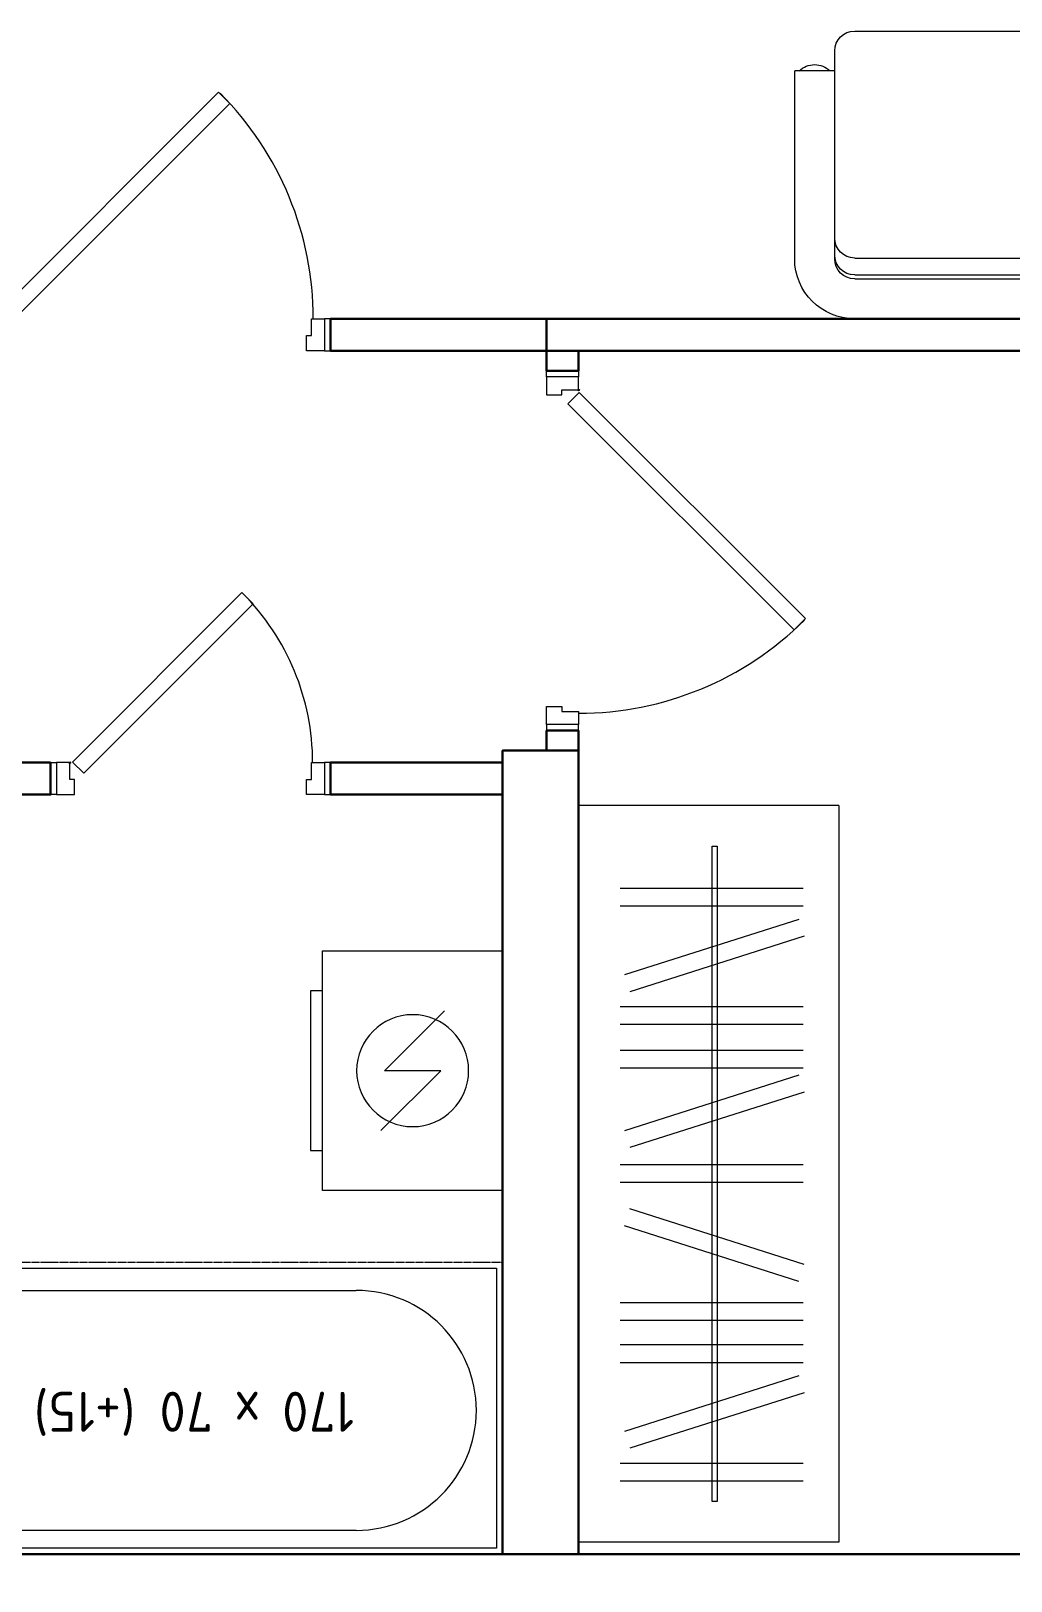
# Model space of a CAD drawing. Header units: millimetres. Extents: x 0 to 145404, y 0 to 194550.
# Drawn here: x 41897 to 44346, y 90679 to 94556 of the extents above; entities that cross this region are included whole.
import ezdxf
from ezdxf.enums import TextEntityAlignment as Align

# ---------------------------------------------------------------- set-up
doc = ezdxf.new("R2010")
doc.units = ezdxf.units.MM
doc.linetypes.add('ГОСТ 2.303 5', pattern=[24, 20, -1.5, 1, -1.5])
for name, color, linetype, lineweight in [('АР - Двери', 126, 'Continuous', 9), ('АР - Монолит', 56, 'Continuous', 30), ('АР - панель 400', 151, 'Continuous', 30), ('АР - Перегородки 190', 54, 'Continuous', 30), ('АР - Перегородки 80', 32, 'Continuous', 30), ('АР - Сантехника', 150, 'Continuous', 9)]:
    doc.layers.add(name, color=color, linetype=linetype, lineweight=lineweight)
doc.layers.add('АР - мебель', color=7, linetype='Continuous', lineweight=9, true_color=0x787878)
doc.styles.add('GOST-2.304_Type-B', font='GOST Common.ttf')

# ---------------------------------------------------------------- blocks, each defined once
blk = doc.blocks.new('*U206')
at = {"ltscale": 100}
for p, q in [((15, 37.5), (15, -42.5)), ((46, 37.5), (15, 37.5)), ((48, -4.5), (48, 35.5)), ((852, -4.5), (852, 37.5)), ((852, 37.5), (885, 37.5)), ((885, 37.5), (885, -42.5)), ((60, -4.5), (48, -4.5)), ((60, -42.5), (60, -4.5)), ((840, -42.5), (840, -4.5)), ((840, -4.5), (852, -4.5)), ((15, -42.5), (60, -42.5)), ((885, -42.5), (840, -42.5))]:
    blk.add_line(p, q, dxfattribs=at)
for points in [[(54.4, 38.9), (82.7, 10.6), (648, 575.9), (619.7, 604.2)], [(15, -42.5), (0, -42.5), (0, 37.5), (15, 37.5)], [(885, -42.5), (900, -42.5), (900, 37.5), (885, 37.5)]]:
    blk.add_lwpolyline(points, close=True, dxfattribs=at)
blk.add_circle((48, 37.5), 2, dxfattribs=at)
blk.add_arc((56.7, 37.5), 800, 0, 44.865, dxfattribs=at)
blk = doc.blocks.new('ММ96 720х1850')
for p, q in [((-775, 0), (775, 0)), ((-775, -100), (775, -100)), ((-775, -109.7), (775, -109.7)), ((-925, -150), (-925, -620)), ((-825, -150), (-825, -670)), ((-775, -152), (-325, -152)), ((-225, -152), (225, -152)), ((325, -152), (775, -152)), ((825, -150), (825, -670)), ((925, -150), (925, -620)), ((-275, -202), (-275, -670)), ((275, -202), (275, -670)), ((-825, -620), (-925, -620)), ((825, -620), (925, -620)), ((-775, -720), (-325, -720)), ((-225, -720), (225, -720)), ((325, -720), (775, -720))]:
    blk.add_line(p, q)
for centre, radius, start, end in [((-775, -150), 150, 90, 180), ((775, -150), 150, 0, 90), ((-775, -150), 50, 90, 180), ((-775, -159.7), 50, 90, 180), ((775, -150), 50, 0, 90), ((775, -159.7), 50, 0, 90), ((-775, -202), 50, 90, 180), ((-325, -202), 50, 0, 90), ((-225, -202), 50, 90, 180), ((225, -202), 50, 0, 90), ((325, -202), 50, 90, 180), ((775, -202), 50, 0, 90), ((-875.2, -582), 54, 224.7072, 315.2928), ((875.2, -582), 54, 224.7072, 315.2928), ((-775, -670), 50, 180, 270), ((-325, -670), 50, 270, 0), ((-225, -670), 50, 180, 270), ((225, -670), 50, 270, 0), ((325, -670), 50, 180, 270), ((775, -670), 50, 270, 0)]:
    blk.add_arc(centre, radius, start, end)
blk = doc.blocks.new('Ш02 650х1840')
for p, q in [((-1842.5, 650), (-1842.5, 0)), ((0, 650), (-1842.5, 650)), ((0, 650), (0, 0)), ((-1690.1, 560.9), (-1690.1, 104)), ((-1645.8, 560.9), (-1645.8, 104)), ((-1469, 563.6), (-1607.9, 128.3)), ((-1426.8, 550.1), (-1565.7, 114.9)), ((-1393.7, 560.9), (-1393.7, 104)), ((-1349.4, 560.9), (-1349.4, 104)), ((-1288.1, 560.9), (-1288.1, 104)), ((-1243.8, 560.9), (-1243.8, 104)), ((-1190.2, 550.1), (-1051.3, 114.9)), ((-1148, 563.6), (-1009.1, 128.3)), ((-943, 560.9), (-943, 104)), ((-898.7, 560.9), (-898.7, 104)), ((-716.8, 563.6), (-855.7, 128.3)), ((-674.6, 550.1), (-813.5, 114.9)), ((-657.1, 560.9), (-657.1, 104)), ((-612.8, 560.9), (-612.8, 104)), ((-548.1, 560.9), (-548.1, 104)), ((-503.8, 560.9), (-503.8, 104)), ((-327, 563.6), (-465.8, 128.3)), ((-284.8, 550.1), (-423.6, 114.9)), ((-251.6, 560.9), (-251.6, 104)), ((-207.3, 560.9), (-207.3, 104)), ((-101.5, 346.5), (-1741, 346.5)), ((-1741, 346.5), (-1741, 333.6)), ((-1741, 333.6), (-101.5, 333.6)), ((-1349.4, 346.5), (-1349.4, 333.6)), ((-1243.5, 333.6), (-1243.5, 346.5)), ((-101.5, 333.6), (-101.5, 346.5)), ((0, 0), (-1842.5, 0))]:
    blk.add_line(p, q)
blk = doc.blocks.new('Стиральная_машинка_600х450')
at = {"color": 0, "linetype": 'ByBlock', "lineweight": -2, "ltscale": 50}
for points in [[(40, -40), (40, -640), (490, -640), (490, -40)], [(520, -540), (490, -540), (490, -140), (520, -140)]]:
    blk.add_lwpolyline(points, close=True, dxfattribs=at)
blk.add_lwpolyline([(344.3, -490), (194.3, -340), (335.7, -340), (185.7, -190)], dxfattribs=at)
blk.add_circle((265, -340), 140, dxfattribs=at)
blk = doc.blocks.new('*U202')
at = {"ltscale": 100}
for p, q in [((15, 37.5), (15, -42.5)), ((46, 37.5), (15, 37.5)), ((48, -4.5), (48, 35.5)), ((652, -4.5), (652, 37.5)), ((652, 37.5), (685, 37.5)), ((685, 37.5), (685, -42.5)), ((60, -4.5), (48, -4.5)), ((60, -42.5), (60, -4.5)), ((640, -42.5), (640, -4.5)), ((640, -4.5), (652, -4.5)), ((15, -42.5), (60, -42.5)), ((685, -42.5), (640, -42.5))]:
    blk.add_line(p, q, dxfattribs=at)
for points in [[(54.4, 38.9), (82.7, 10.6), (506.5, 434.5), (478.3, 462.8)], [(15, -42.5), (0, -42.5), (0, 37.5), (15, 37.5)], [(685, -42.5), (700, -42.5), (700, 37.5), (685, 37.5)]]:
    blk.add_lwpolyline(points, close=True, dxfattribs=at)
blk.add_circle((48, 37.5), 2, dxfattribs=at)
blk.add_arc((55, 37.5), 600, 0, 44.865, dxfattribs=at)
blk = doc.blocks.new('Ванна 170х70 (+15)')
at = {"layer": 'АР - Сантехника'}
for p, q in [((15, 15), (15, 1715)), ((15, 1715), (715, 1715)), ((715, 1715), (715, 15)), ((715, 1715), (715, 1715)), ((291, 1670), (288.1, 1664.3)), ((292.9, 1671.8), (291, 1670)), ((332.3, 1672), (292.9, 1671.8)), ((295.6, 1671.2), (292.9, 1671.8)), ((298.6, 1668.4), (295.6, 1671.2)), ((301.6, 1663.5), (298.6, 1668.4)), ((333.8, 1671.7), (332.3, 1672)), ((335.6, 1669.9), (333.8, 1671.7)), ((337.5, 1667), (335.6, 1669.9)), ((343.2, 1671.8), (335.7, 1669.8)), ((380.6, 1671.8), (388, 1669.8)), ((388.1, 1669.9), (386.3, 1667)), ((389.9, 1671.7), (388.1, 1669.9)), ((391.5, 1672), (389.9, 1671.7)), ((391.5, 1672), (430.8, 1671.8)), ((425.2, 1668.4), (422.1, 1663.5)), ((428.2, 1671.2), (425.2, 1668.4)), ((430.8, 1671.8), (428.2, 1671.2)), ((432.8, 1670), (430.8, 1671.8)), ((432.8, 1670), (435.7, 1664.3)), ((287.1, 1661.1), (286.9, 1656.5)), ((286.9, 1656.5), (287.5, 1650.9)), ((288.1, 1664.3), (287.1, 1661.1)), ((287.5, 1650.9), (288.8, 1644.8)), ((289.6, 1665.8), (288.1, 1664.3)), ((288.8, 1644.8), (290.7, 1638.9)), ((291.7, 1665.3), (289.6, 1665.8)), ((290.7, 1638.9), (293, 1633.8)), ((294.1, 1663), (291.7, 1665.3)), ((293, 1633.8), (295.5, 1629.9)), ((296.6, 1659.1), (294.1, 1663)), ((295.5, 1629.9), (297.9, 1627.6)), ((298.9, 1653.9), (296.6, 1659.1)), ((300.8, 1648), (298.9, 1653.9)), ((300, 1627.1), (301.6, 1628.6)), ((302.1, 1642), (300.8, 1648)), ((304.5, 1657), (301.6, 1663.5)), ((301.6, 1628.6), (302.5, 1631.7)), ((302.7, 1636.4), (302.1, 1642)), ((302.5, 1631.7), (302.7, 1636.4)), ((306.9, 1649.7), (304.5, 1657)), ((340, 1643), (305.9, 1623.5)), ((308.5, 1642.1), (306.9, 1649.7)), ((307.9, 1625.3), (309, 1629.3)), ((309.3, 1635.1), (308.5, 1642.1)), ((309, 1629.3), (309.3, 1635.1)), ((339.2, 1663.1), (337.5, 1667)), ((340.6, 1658.7), (339.2, 1663.1)), ((340, 1643), (341.2, 1644.1)), ((341.6, 1654.2), (340.6, 1658.7)), ((341.2, 1644.1), (341.9, 1646.5)), ((342.1, 1650), (341.6, 1654.2)), ((341.9, 1646.5), (342.1, 1650)), ((349.4, 1648.6), (341.9, 1646.6)), ((353.2, 1637.8), (353.4, 1637.7)), ((353.4, 1664.4), (353.4, 1464.3)), ((370.4, 1664.4), (370.4, 1464.3)), ((370.4, 1637.7), (370.5, 1637.8)), ((374.4, 1648.6), (381.8, 1646.6)), ((382.1, 1654.2), (381.7, 1650)), ((381.7, 1650), (381.8, 1646.5)), ((381.8, 1646.5), (382.5, 1644.1)), ((383.1, 1658.7), (382.1, 1654.2)), ((382.5, 1644.1), (383.7, 1643)), ((384.5, 1663.1), (383.1, 1658.7)), ((383.7, 1643), (417.9, 1623.5)), ((386.3, 1667), (384.5, 1663.1)), ((415.3, 1642.1), (414.5, 1635.1)), ((414.5, 1635.1), (414.7, 1629.3)), ((414.7, 1629.3), (415.9, 1625.3)), ((416.9, 1649.7), (415.3, 1642.1)), ((419.3, 1657), (416.9, 1649.7)), ((422.1, 1663.5), (419.3, 1657)), ((421.7, 1642), (421.1, 1636.4)), ((421.1, 1636.4), (421.2, 1631.7)), ((421.2, 1631.7), (422.2, 1628.6)), ((423, 1648), (421.7, 1642)), ((422.2, 1628.6), (423.8, 1627.1)), ((424.9, 1653.9), (423, 1648)), ((427.2, 1659.1), (424.9, 1653.9)), ((425.9, 1627.6), (428.3, 1629.9)), ((429.6, 1663), (427.2, 1659.1)), ((428.3, 1629.9), (430.7, 1633.8)), ((432, 1665.3), (429.6, 1663)), ((430.7, 1633.8), (433, 1638.9)), ((434.1, 1665.8), (432, 1665.3)), ((433, 1638.9), (434.9, 1644.8)), ((435.7, 1664.3), (434.1, 1665.8)), ((434.9, 1644.8), (436.2, 1650.9)), ((436.6, 1661.1), (435.7, 1664.3)), ((436.2, 1650.9), (436.8, 1656.5)), ((436.8, 1656.5), (436.6, 1661.1)), ((558.2, 1602.4), (161.2, 1602.4)), ((297.9, 1627.6), (300, 1627.1)), ((303.3, 1624.1), (297.9, 1627.6)), ((303.3, 1624.1), (305.9, 1623.5)), ((305.9, 1623.5), (307.9, 1625.3)), ((415.9, 1625.3), (417.9, 1623.5)), ((417.9, 1623.5), (420.5, 1624.1)), ((420.5, 1624.1), (425.9, 1627.6)), ((423.8, 1627.1), (425.9, 1627.6)), ((59.4, 365.8), (59.4, 1499.9)), ((659.4, 1499.9), (659.4, 365.8)), ((715, 15), (15, 15)), ((15, 15), (15, 15))]:
    blk.add_line(p, q, dxfattribs=at)
at = {"layer": 'АР - Сантехника', "linetype": 'ГОСТ 2.303 5'}
blk.add_lwpolyline([(0, 1730), (730, 1730), (730, 0), (0, 0)], close=True, dxfattribs=at)
at = {"layer": 'АР - Сантехника'}
for points in [[(353.4, 1469.8), (352.6, 1468.7), (352, 1467.5), (351.6, 1466.2), (351.4, 1464.9), (351.4, 1463.6), (351.6, 1462.3), (352.1, 1461), (352.7, 1459.8), (353.5, 1458.7), (354.5, 1457.7), (355.6, 1456.9), (356.9, 1456.2), (358.2, 1455.6), (359.7, 1455.2), (361.1, 1455.1), (362.6, 1455.1), (364.1, 1455.2), (365.5, 1455.6), (366.9, 1456.2), (368.1, 1456.9), (369.3, 1457.7), (370.2, 1458.7), (371.1, 1459.8), (371.7, 1461), (372.1, 1462.3), (372.3, 1463.6), (372.4, 1464.9), (372.2, 1466.2), (371.8, 1467.5), (371.2, 1468.7), (370.4, 1469.8)], [(353.4, 1464.3), (353.5, 1463.1), (353.8, 1462), (354.3, 1460.9), (355, 1459.9), (355.9, 1459), (356.9, 1458.2), (358, 1457.6), (359.3, 1457.2), (360.5, 1456.9), (361.9, 1456.8), (363.2, 1456.9), (364.5, 1457.2), (365.7, 1457.6), (366.9, 1458.2), (367.9, 1459), (368.8, 1459.9), (369.5, 1460.9), (370, 1462), (370.3, 1463.1), (370.4, 1464.3)], [(353.4, 1458.9), (353.5, 1457.7), (353.8, 1456.5), (354.3, 1455.4), (355, 1454.4), (355.9, 1453.5), (356.9, 1452.7), (358, 1452.1), (359.3, 1451.7), (360.5, 1451.4), (361.9, 1451.3), (363.2, 1451.4), (364.5, 1451.7), (365.7, 1452.1), (366.9, 1452.7), (367.9, 1453.5), (368.8, 1454.4), (369.5, 1455.4), (370, 1456.5), (370.3, 1457.7), (370.4, 1458.9)]]:
    blk.add_lwpolyline(points, dxfattribs=at)
for centre, radius, start, end in [((361.9, 1664.4), 28, 13.4165, 166.5835), ((361.9, 1664.4), 15, 304.5181, 235.4819), ((361.9, 1664.4), 10, 328.2117, 211.7883), ((361.9, 1664.4), 8.5, 0, 180), ((361.9, 1664.4), 28, 223.4165, 252.3278), ((361.9, 1664.4), 28, 287.6722, 316.5835), ((161.9, 1499.9), 102.5, 89.241, 179.9993), ((556.9, 1499.9), 102.5, 359.9999, 90.759), ((359.4, 365.8), 300, 180, 0)]:
    blk.add_arc(centre, radius, start, end, dxfattribs=at)
at = {"layer": 'АР - Сантехника', "linetype": 'Continuous', "style": 'GOST-2.304_Type-B'}
blk.add_text('170 х 70 (+15)', height=100, rotation=90, dxfattribs=at).set_placement((356.2, 771.5), align=Align.MIDDLE_CENTER)
blk = doc.blocks.new('Квартира 1К 6300 тип 36')
at = {"layer": 'АР - Монолит'}
blk.add_lwpolyline([(0, 200), (0, 0), (6650, 0), (6650, 200)], close=True, dxfattribs=at)
at = {"layer": 'АР - Перегородки 190'}
blk.add_lwpolyline([(3140, 200), (3140, 2210), (2950, 2210), (2950, 200)], close=True, dxfattribs=at)
at = {"layer": 'АР - Перегородки 80'}
for points in [[(3060, 3290), (3060, 3210), (2520, 3210), (2520, 3290)], [(5650, 3210), (5650, 3290), (3060, 3290), (3060, 3210)], [(3140, 3210), (3140, 3160), (3060, 3160), (3060, 3210)], [(3140, 2260), (3140, 2210), (3060, 2210), (3060, 2260)], [(1820, 2180), (1820, 2100), (1100, 2100), (1100, 2180)], [(2950, 2180), (2950, 2100), (2520, 2100), (2520, 2180)]]:
    blk.add_lwpolyline(points, close=True, dxfattribs=at)
at = {"layer": 'АР - Двери'}
for name, p in [('*U206', (1620, 3252.5)), ('*U202', (1820, 2142.5))]:
    blk.add_blockref(name, p, dxfattribs=at)
at = {"layer": 'АР - Двери', "rotation": 270}
blk.add_blockref('*U206', (3102.5, 3160), dxfattribs=at)
at = {"layer": 'АР - мебель', "xscale": -1}
for name, p, rotation in [('ММ96 720х1850', (4605, 3290), 180), ('Ш02 650х1840', (3140, 2072.5), 270)]:
    blk.add_blockref(name, p, dxfattribs=dict(at, rotation=rotation))
at = {"layer": 'АР - панель 400', "rotation": 90.00000000000001}
blk.add_blockref('Ванна 170х70 (+15)', (2950, 200), dxfattribs=at)
at = {"layer": 'АР - Сантехника', "xscale": -1}
blk.add_blockref('Стиральная_машинка_600х450', (2990, 1749.3), dxfattribs=at)
blk = doc.blocks.new('Квартира 1К 6300 тип 40')
at = {"layer": 'АР - Монолит'}
blk.add_lwpolyline([(0, -200), (0, 0), (6650, 0), (6650, -200)], close=True, dxfattribs=at)
blk = doc.blocks.new('V_Section_3')
for name, p in [('Квартира 1К 6300 тип 36', (8950, -12800)), ('Квартира 1К 6300 тип 40', (8950, -12600))]:
    blk.add_blockref(name, p)

msp = doc.modelspace()

# ---------------------------------------------------------------- block references
msp.add_blockref('V_Section_3', (31175.5, 103346.1, 0))

doc.saveas('drawing.dxf')
